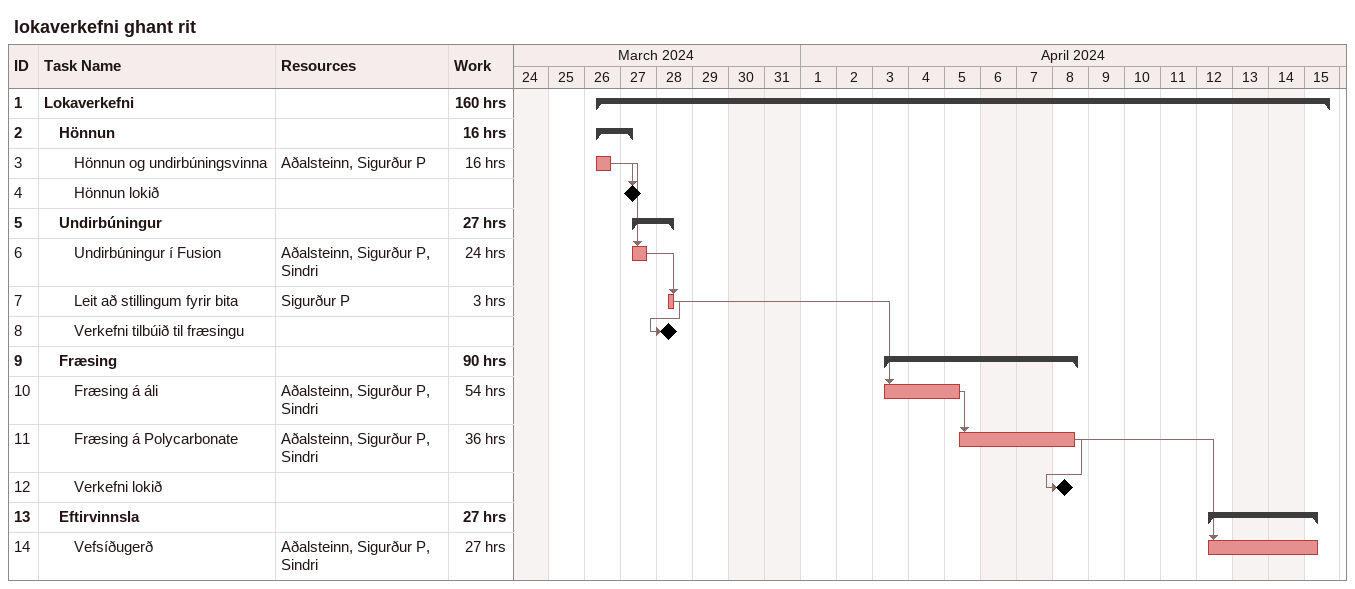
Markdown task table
lokaverkefni ghant rit

| ID | Level | Task | Start | Finish | Predecessors | Resources | Work (h) |
|---|---|---|---|---|---|---|---|
| 1 | 1 | **Lokaverkefni** | 2024-03-26 | 2024-04-15 |  |  | 160 |
| 2 | 2 | **Hönnun** | 2024-03-26 | 2024-03-27 |  |  | 16 |
| 3 | 3 | Hönnun og undirbúningsvinna | 2024-03-26 | 2024-03-26 |  | Aðalsteinn, Sigurður P | 16 |
| 4 | 3 | Hönnun lokið (milestone) | 2024-03-27 | 2024-03-27 | 3 |  |  |
| 5 | 2 | **Undirbúningur** | 2024-03-27 | 2024-03-28 |  |  | 27 |
| 6 | 3 | Undirbúningur í Fusion | 2024-03-27 | 2024-03-27 | 3 | Aðalsteinn, Sigurður P, Sindri | 24 |
| 7 | 3 | Leit að stillingum fyrir bita | 2024-03-28 | 2024-03-28 | 6 | Sigurður P | 3 |
| 8 | 3 | Verkefni tilbúið til fræsingu (milestone) | 2024-03-28 | 2024-03-28 | 7 |  |  |
| 9 | 2 | **Fræsing** | 2024-04-03 | 2024-04-08 |  |  | 90 |
| 10 | 3 | Fræsing á áli | 2024-04-03 | 2024-04-05 | 7 | Aðalsteinn, Sigurður P, Sindri | 54 |
| 11 | 3 | Fræsing á Polycarbonate | 2024-04-05 | 2024-04-08 | 10 | Aðalsteinn, Sigurður P, Sindri | 36 |
| 12 | 3 | Verkefni lokið (milestone) | 2024-04-08 | 2024-04-08 | 11 |  |  |
| 13 | 2 | **Eftirvinnsla** | 2024-04-12 | 2024-04-15 |  |  | 27 |
| 14 | 3 | Vefsíðugerð | 2024-04-12 | 2024-04-15 | 11 | Aðalsteinn, Sigurður P, Sindri | 27 |
